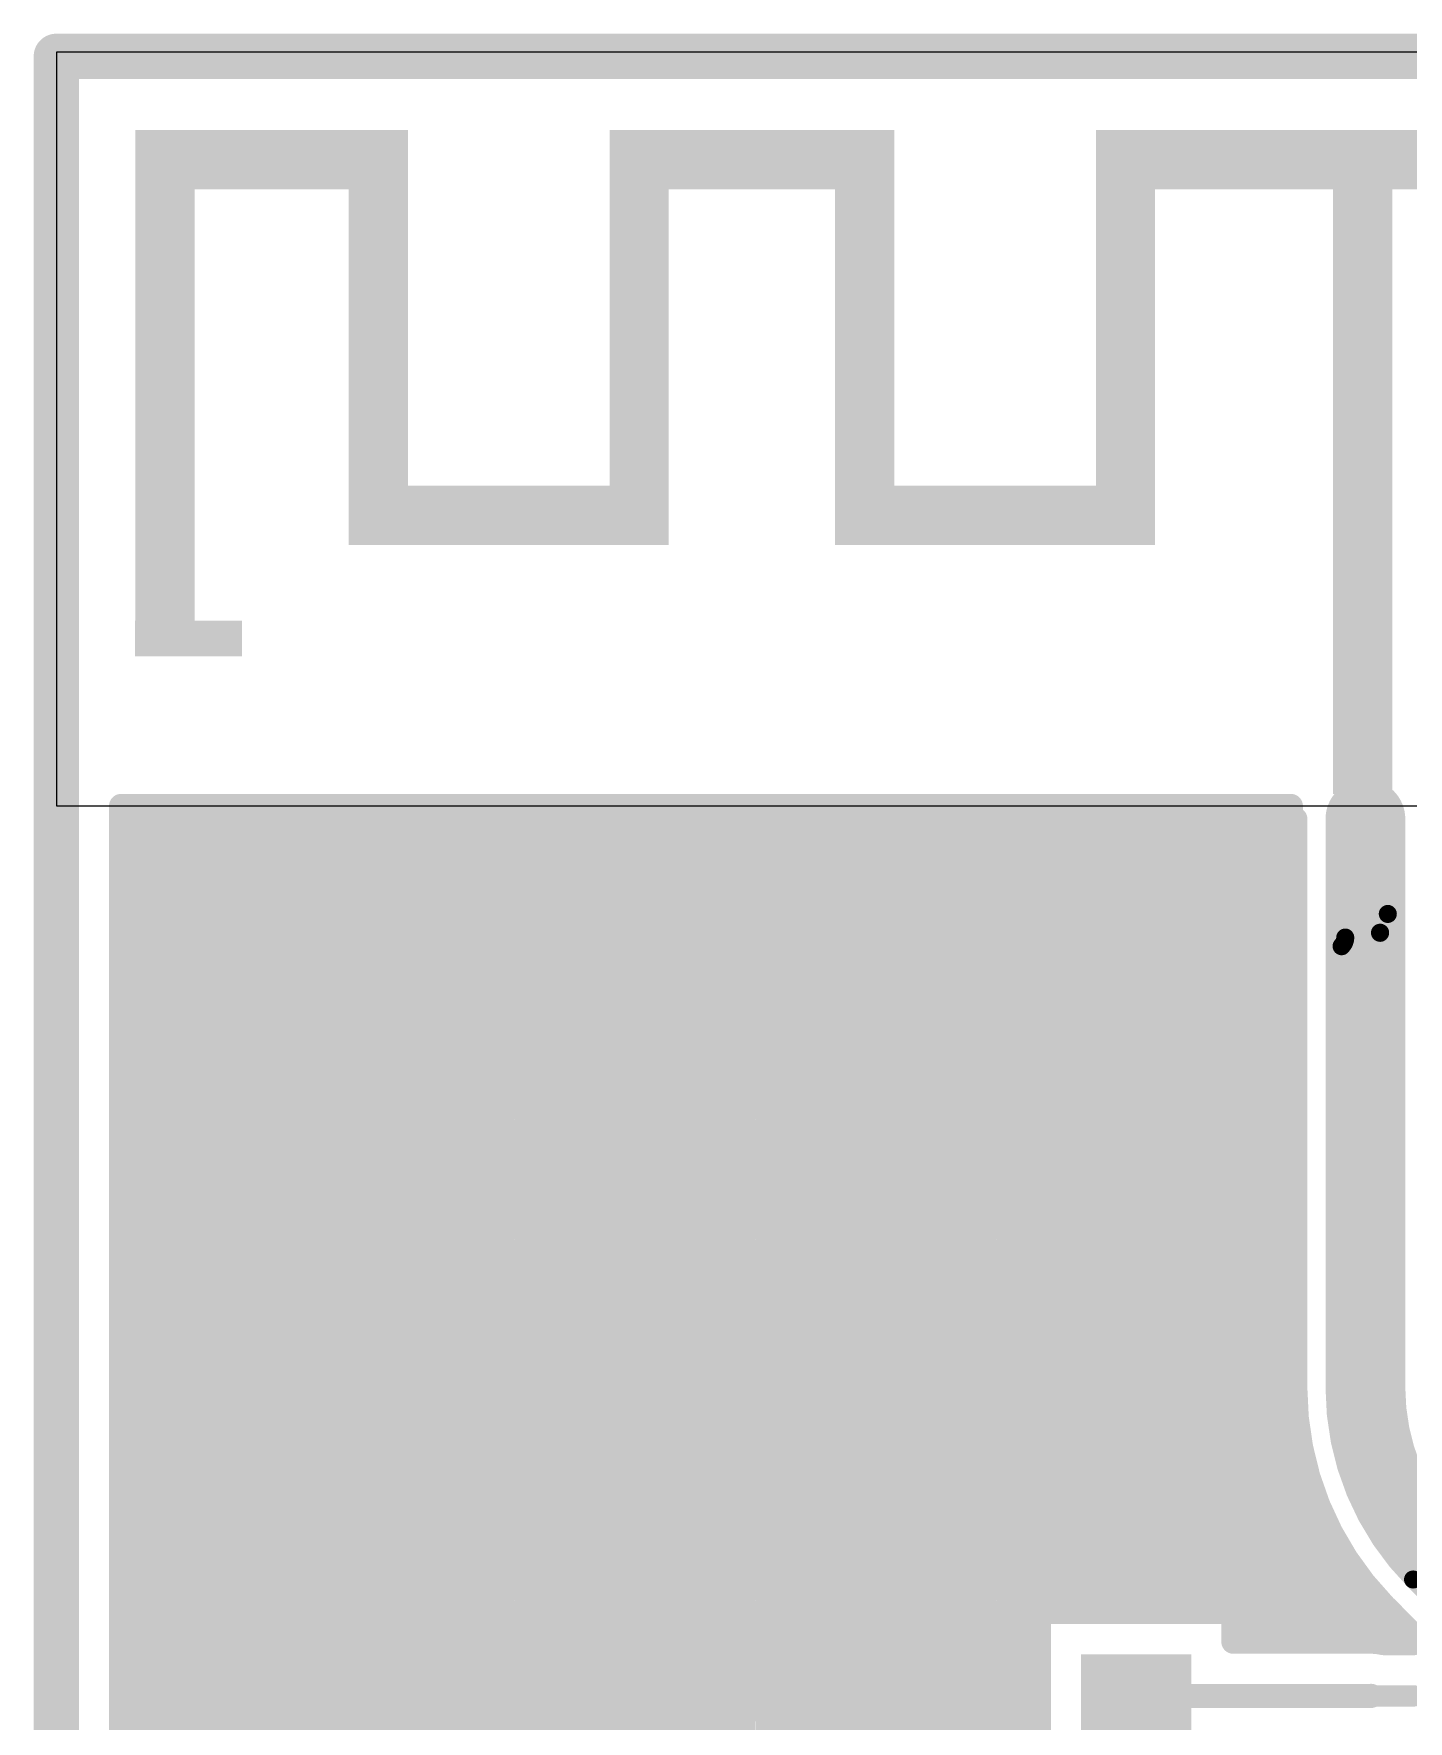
# Model space of a CAD drawing. Header units: inches. Extents: x 0 to 226, y 0 to 70.
# Drawn here: x 88.13 to 99.72, y 10.78 to 25.02 of the extents above; entities that cross this region are included whole.
import ezdxf

# ---------------------------------------------------------------- set-up
doc = ezdxf.new("R2010")
doc.units = ezdxf.units.IN
for name, color, linetype in [('Keep-Out Layer', 6, 'Continuous'), ('Multi-Layer', 9, 'Continuous'), ('Top Layer', 1, 'Continuous')]:
    doc.layers.add(name, color=color, linetype=linetype)

msp = doc.modelspace()

# ---------------------------------------------------------------- hatches: boundary and pattern name
at = {"layer": 'Top Layer'}
for points in [[(91.287, 24.208), (88.987, 24.208), (88.987, 23.708), (91.287, 23.708)], [(95.387, 24.208), (92.987, 24.208), (92.987, 23.708), (95.387, 23.708)], [(101.287, 24.208), (97.087, 24.208), (97.087, 23.708), (101.287, 23.708)], [(99.587, 23.939), (99.087, 23.939), (99.087, 18.608), (99.587, 18.608)], [(89.487, 23.888), (88.987, 23.888), (88.987, 19.768), (89.487, 19.768)], [(91.286, 23.888), (90.786, 23.888), (90.786, 20.708), (91.286, 20.708)], [(93.486, 23.888), (92.986, 23.888), (92.986, 20.708), (93.486, 20.708)], [(95.387, 23.888), (94.887, 23.888), (94.887, 20.708), (95.387, 20.708)], [(97.587, 23.888), (97.087, 23.888), (97.087, 20.708), (97.587, 20.708)], [(93.472, 21.208), (90.983, 21.208), (90.983, 20.708), (93.472, 20.708)], [(97.497, 21.208), (94.957, 21.208), (94.957, 20.708), (97.497, 20.708)], [(89.886, 20.068), (88.986, 20.068), (88.986, 19.768), (89.886, 19.768)]]:
    msp.add_hatch(color=1, dxfattribs=at).paths.add_polyline_path(points)

# ---------------------------------------------------------------- linework, layer by layer
at = {"layer": 'Keep-Out Layer'}
for points in [[(88.322, 24.83, 0.381, 0.381, 0), (107.762, 24.83, 0.381, 0.381, 0)], [(88.322, 0, 0.381, 0.381, 0), (88.322, 24.83, 0.381, 0.381, 0)]]:
    msp.add_lwpolyline(points, format="xyseb", dxfattribs=at)
msp.add_lwpolyline([(88.226, 24.83, 0.191, 0.191, 1), (88.417, 24.83, 0.191, 0.191, 1)], format="xyseb", close=True, dxfattribs=at)
msp.add_lwpolyline([(88.226, 24.83, 0.191, 0.191, 1), (88.417, 24.83, 0.191, 0.191, 1)], format="xyseb", close=True, dxfattribs=at)
at = {"layer": 'Multi-Layer'}
for p, q in [((107.762, 24.864), (88.322, 24.864)), ((88.322, 24.864), (88.322, 18.506)), ((88.322, 18.506), (107.762, 18.506))]:
    msp.add_line(p, q, dxfattribs=at)
at = {"layer": 'Top Layer'}
for points in [[(99.36, 13.599, 0.673, 0.673, 0), (99.36, 18.395, 0.673, 0.673, 0)], [(88.868, 18.506, 0.203, 0.203, 0), (98.731, 18.506, 0.203, 0.203, 0)], [(88.868, 0.546, 0.203, 0.203, 0), (88.868, 18.506, 0.203, 0.203, 0)], [(89.038, 0.546, 0.203, 0.203, 0), (89.038, 18.506, 0.203, 0.203, 0)], [(89.242, 0.546, 0.203, 0.203, 0), (89.242, 18.506, 0.203, 0.203, 0)], [(89.445, 0.546, 0.203, 0.203, 0), (89.445, 18.506, 0.203, 0.203, 0)], [(89.648, 0.546, 0.203, 0.203, 0), (89.648, 18.506, 0.203, 0.203, 0)], [(89.851, 0.546, 0.203, 0.203, 0), (89.851, 18.506, 0.203, 0.203, 0)], [(90.054, 0.546, 0.203, 0.203, 0), (90.054, 18.506, 0.203, 0.203, 0)], [(90.258, 0.546, 0.203, 0.203, 0), (90.258, 18.506, 0.203, 0.203, 0)], [(90.461, 0.546, 0.203, 0.203, 0), (90.461, 18.506, 0.203, 0.203, 0)], [(90.664, 0.546, 0.203, 0.203, 0), (90.664, 18.506, 0.203, 0.203, 0)], [(90.867, 0.546, 0.203, 0.203, 0), (90.867, 18.506, 0.203, 0.203, 0)], [(91.07, 0.546, 0.203, 0.203, 0), (91.07, 18.506, 0.203, 0.203, 0)], [(91.274, 0.546, 0.203, 0.203, 0), (91.274, 18.506, 0.203, 0.203, 0)], [(91.477, 0.546, 0.203, 0.203, 0), (91.477, 18.506, 0.203, 0.203, 0)], [(91.68, 0.546, 0.203, 0.203, 0), (91.68, 18.506, 0.203, 0.203, 0)], [(91.883, 0.546, 0.203, 0.203, 0), (91.883, 18.506, 0.203, 0.203, 0)], [(92.086, 0.546, 0.203, 0.203, 0), (92.086, 18.506, 0.203, 0.203, 0)], [(92.29, 0.546, 0.203, 0.203, 0), (92.29, 18.506, 0.203, 0.203, 0)], [(92.493, 0.546, 0.203, 0.203, 0), (92.493, 18.506, 0.203, 0.203, 0)], [(92.696, 0.546, 0.203, 0.203, 0), (92.696, 18.506, 0.203, 0.203, 0)], [(92.899, 0.546, 0.203, 0.203, 0), (92.899, 18.506, 0.203, 0.203, 0)], [(93.102, 0.546, 0.203, 0.203, 0), (93.102, 18.506, 0.203, 0.203, 0)], [(93.306, 0.546, 0.203, 0.203, 0), (93.306, 18.506, 0.203, 0.203, 0)], [(93.509, 0.546, 0.203, 0.203, 0), (93.509, 18.506, 0.203, 0.203, 0)], [(93.712, 0.546, 0.203, 0.203, 0), (93.712, 18.506, 0.203, 0.203, 0)], [(93.915, 0.546, 0.203, 0.203, 0), (93.915, 18.506, 0.203, 0.203, 0)], [(94.118, 0.546, 0.203, 0.203, 0), (94.118, 18.506, 0.203, 0.203, 0)], [(94.322, 0.546, 0.203, 0.203, 0), (94.322, 18.506, 0.203, 0.203, 0)], [(94.525, 0.546, 0.203, 0.203, 0), (94.525, 18.506, 0.203, 0.203, 0)], [(94.728, 4.898, 0.203, 0.203, 0), (94.728, 18.506, 0.203, 0.203, 0)], [(94.931, 4.898, 0.203, 0.203, 0), (94.931, 18.506, 0.203, 0.203, 0)], [(95.134, 5.196, 0.203, 0.203, 0), (95.134, 18.506, 0.203, 0.203, 0)], [(95.338, 5.42, 0.203, 0.203, 0), (95.338, 18.506, 0.203, 0.203, 0)], [(95.541, 5.623, 0.203, 0.203, 0), (95.541, 18.506, 0.203, 0.203, 0)], [(95.744, 5.827, 0.203, 0.203, 0), (95.744, 18.506, 0.203, 0.203, 0)], [(95.947, 6.03, 0.203, 0.203, 0), (95.947, 18.506, 0.203, 0.203, 0)], [(96.15, 6.233, 0.203, 0.203, 0), (96.15, 18.506, 0.203, 0.203, 0)], [(96.354, 6.436, 0.203, 0.203, 0), (96.354, 18.506, 0.203, 0.203, 0)], [(96.557, 6.639, 0.203, 0.203, 0), (96.557, 18.506, 0.203, 0.203, 0)], [(96.76, 11.706, 0.203, 0.203, 0), (96.76, 18.506, 0.203, 0.203, 0)], [(96.963, 11.706, 0.203, 0.203, 0), (96.963, 18.506, 0.203, 0.203, 0)], [(97.166, 11.706, 0.203, 0.203, 0), (97.166, 18.506, 0.203, 0.203, 0)], [(97.37, 11.706, 0.203, 0.203, 0), (97.37, 18.506, 0.203, 0.203, 0)], [(97.573, 11.706, 0.203, 0.203, 0), (97.573, 18.506, 0.203, 0.203, 0)], [(97.776, 11.706, 0.203, 0.203, 0), (97.776, 18.506, 0.203, 0.203, 0)], [(97.979, 11.706, 0.203, 0.203, 0), (97.979, 18.506, 0.203, 0.203, 0)], [(98.182, 11.706, 0.203, 0.203, 0), (98.182, 18.506, 0.203, 0.203, 0)], [(98.386, 11.455, 0.203, 0.203, 0), (98.386, 18.506, 0.203, 0.203, 0)], [(98.589, 11.455, 0.203, 0.203, 0), (98.589, 18.506, 0.203, 0.203, 0)], [(98.731, 18.252, 0.203, 0.203, 0), (98.731, 18.506, 0.203, 0.203, 0)], [(88.868, 18.404, 0.203, 0.203, 0), (98.731, 18.404, 0.203, 0.203, 0)], [(98.769, 18.252, 0.203, 0.203, 0), (98.769, 18.395, 0.203, 0.203, 0)], [(88.868, 18.201, 0.203, 0.203, 0), (98.769, 18.201, 0.203, 0.203, 0)], [(98.769, 13.599, 0.203, 0.203, 0), (98.769, 18.252, 0.203, 0.203, 0)], [(88.868, 17.998, 0.203, 0.203, 0), (98.769, 17.998, 0.203, 0.203, 0)], [(88.868, 17.794, 0.203, 0.203, 0), (98.769, 17.794, 0.203, 0.203, 0)], [(88.868, 17.591, 0.203, 0.203, 0), (98.769, 17.591, 0.203, 0.203, 0)], [(99.549, 17.595, 0.152, 0.152, -0.198912), (99.483, 17.436, 0.152, 0.152, 0)], [(88.868, 17.388, 0.203, 0.203, 0), (98.769, 17.388, 0.203, 0.203, 0)], [(99.19, 17.396, 0.152, 0.152, -0.198912), (99.159, 17.323, 0.152, 0.152, 0)], [(88.868, 17.185, 0.203, 0.203, 0), (98.769, 17.185, 0.203, 0.203, 0)], [(88.868, 16.982, 0.203, 0.203, 0), (98.769, 16.982, 0.203, 0.203, 0)], [(88.868, 16.778, 0.203, 0.203, 0), (98.769, 16.778, 0.203, 0.203, 0)], [(88.868, 16.575, 0.203, 0.203, 0), (98.769, 16.575, 0.203, 0.203, 0)], [(88.868, 16.372, 0.203, 0.203, 0), (98.769, 16.372, 0.203, 0.203, 0)], [(88.868, 16.169, 0.203, 0.203, 0), (98.769, 16.169, 0.203, 0.203, 0)], [(88.868, 15.966, 0.203, 0.203, 0), (98.769, 15.966, 0.203, 0.203, 0)], [(88.868, 15.762, 0.203, 0.203, 0), (98.769, 15.762, 0.203, 0.203, 0)], [(88.868, 15.559, 0.203, 0.203, 0), (98.769, 15.559, 0.203, 0.203, 0)], [(88.868, 15.356, 0.203, 0.203, 0), (98.769, 15.356, 0.203, 0.203, 0)], [(88.868, 15.153, 0.203, 0.203, 0), (98.769, 15.153, 0.203, 0.203, 0)], [(88.868, 14.95, 0.203, 0.203, 0), (98.769, 14.95, 0.203, 0.203, 0)], [(88.868, 14.746, 0.203, 0.203, 0), (98.769, 14.746, 0.203, 0.203, 0)], [(88.868, 14.543, 0.203, 0.203, 0), (98.769, 14.543, 0.203, 0.203, 0)], [(88.868, 14.34, 0.203, 0.203, 0), (98.769, 14.34, 0.203, 0.203, 0)], [(88.868, 14.137, 0.203, 0.203, 0), (98.769, 14.137, 0.203, 0.203, 0)], [(88.868, 13.934, 0.203, 0.203, 0), (98.769, 13.934, 0.203, 0.203, 0)], [(88.868, 13.73, 0.203, 0.203, 0), (98.769, 13.73, 0.203, 0.203, 0)], [(99.96, 12.151, 0.673, 0.673, -0.198912), (99.36, 13.599, 0.673, 0.673, 0)], [(99.515, 11.761, 0.203, 0.203, -0.1951), (98.769, 13.599, 0.203, 0.203, 0)], [(88.868, 13.527, 0.203, 0.203, 0), (98.77, 13.527, 0.203, 0.203, 0)], [(88.868, 13.324, 0.203, 0.203, 0), (98.784, 13.324, 0.203, 0.203, 0)], [(98.792, 11.455, 0.203, 0.203, 0), (98.792, 13.255, 0.203, 0.203, 0)], [(88.868, 13.121, 0.203, 0.203, 0), (98.813, 13.121, 0.203, 0.203, 0)], [(88.868, 12.918, 0.203, 0.203, 0), (98.859, 12.918, 0.203, 0.203, 0)], [(88.868, 12.714, 0.203, 0.203, 0), (98.922, 12.714, 0.203, 0.203, 0)], [(88.868, 12.511, 0.203, 0.203, 0), (99.004, 12.511, 0.203, 0.203, 0)], [(98.995, 11.455, 0.203, 0.203, 0), (98.995, 12.531, 0.203, 0.203, 0)], [(88.868, 12.308, 0.203, 0.203, 0), (99.107, 12.308, 0.203, 0.203, 0)], [(99.198, 11.455, 0.203, 0.203, 0), (99.198, 12.157, 0.203, 0.203, 0)], [(88.868, 12.105, 0.203, 0.203, 0), (99.233, 12.105, 0.203, 0.203, 0)], [(88.868, 11.902, 0.203, 0.203, 0), (99.388, 11.902, 0.203, 0.203, 0)], [(99.402, 11.455, 0.203, 0.203, 0), (99.402, 11.886, 0.203, 0.203, 0)], [(99.762, 11.98, 0.152, 0.152, 0), (100.238, 11.504, 0.152, 0.152, 0)], [(99.529, 11.747, 0.203, 0.203, 0), (99.837, 11.438, 0.203, 0.203, 0)], [(88.868, 11.698, 0.203, 0.203, 0), (96.606, 11.698, 0.203, 0.203, 0)], [(96.606, 11.706, 0.203, 0.203, 0), (98.247, 11.706, 0.203, 0.203, 0)], [(96.606, 10.015, 0.203, 0.203, 0), (96.606, 11.706, 0.203, 0.203, 0)], [(98.247, 11.455, 0.203, 0.203, 0), (98.247, 11.706, 0.203, 0.203, 0)], [(98.247, 11.698, 0.203, 0.203, 0), (99.577, 11.698, 0.203, 0.203, 0)], [(99.605, 11.443, 0.203, 0.203, 0), (99.605, 11.67, 0.203, 0.203, 0)], [(88.868, 11.495, 0.203, 0.203, 0), (96.606, 11.495, 0.203, 0.203, 0)], [(98.247, 11.495, 0.203, 0.203, 0), (99.78, 11.495, 0.203, 0.203, 0)], [(98.247, 11.455, 0.203, 0.203, 0), (99.408, 11.455, 0.203, 0.203, 0)], [(99.408, 11.455, 0.203, 0.203, -0.056496), (99.51, 11.443, 0.203, 0.203, 0)], [(99.51, 11.443, 0.203, 0.203, 0), (99.768, 11.443, 0.203, 0.203, 0)], [(88.868, 11.292, 0.203, 0.203, 0), (96.606, 11.292, 0.203, 0.203, 0)], [(88.868, 11.089, 0.203, 0.203, 0), (96.606, 11.089, 0.203, 0.203, 0)], [(97.426, 8.94, 0.508, 0.508, 0), (97.426, 10.86, 0.508, 0.508, 0)], [(88.868, 10.886, 0.203, 0.203, 0), (96.606, 10.886, 0.203, 0.203, 0)], [(97.384, 10.965, 0.203, 0.203, 0), (97.416, 10.998, 0.203, 0.203, 0)], [(97.416, 10.998, 0.203, 0.203, 0), (99.408, 10.998, 0.203, 0.203, 0)], [(99.768, 10.998, 0.18, 0.18, 0), (99.048, 10.998, 0.18, 0.18, 0)]]:
    msp.add_lwpolyline(points, format="xyseb", dxfattribs=at)
for points in [[(99.192, 18.395, 0.337, 0.337, 1), (99.528, 18.395, 0.337, 0.337, 1)], [(88.817, 18.506, 0.102, 0.102, 1), (88.918, 18.506, 0.102, 0.102, 1)], [(88.817, 18.506, 0.102, 0.102, 1), (88.918, 18.506, 0.102, 0.102, 1)], [(89.004, 18.283, 0.305, 0.305, 1), (89.309, 18.283, 0.305, 0.305, 1)], [(88.988, 18.506, 0.102, 0.102, 1), (89.089, 18.506, 0.102, 0.102, 1)], [(89.191, 18.506, 0.102, 0.102, 1), (89.292, 18.506, 0.102, 0.102, 1)], [(89.394, 18.506, 0.102, 0.102, 1), (89.496, 18.506, 0.102, 0.102, 1)], [(89.597, 18.506, 0.102, 0.102, 1), (89.699, 18.506, 0.102, 0.102, 1)], [(89.855, 18.283, 0.305, 0.305, 1), (90.16, 18.283, 0.305, 0.305, 1)], [(89.8, 18.506, 0.102, 0.102, 1), (89.902, 18.506, 0.102, 0.102, 1)], [(90.004, 18.506, 0.102, 0.102, 1), (90.105, 18.506, 0.102, 0.102, 1)], [(90.207, 18.506, 0.102, 0.102, 1), (90.308, 18.506, 0.102, 0.102, 1)], [(90.41, 18.506, 0.102, 0.102, 1), (90.512, 18.506, 0.102, 0.102, 1)], [(90.706, 18.283, 0.305, 0.305, 1), (91.011, 18.283, 0.305, 0.305, 1)], [(90.613, 18.506, 0.102, 0.102, 1), (90.715, 18.506, 0.102, 0.102, 1)], [(90.816, 18.506, 0.102, 0.102, 1), (90.918, 18.506, 0.102, 0.102, 1)], [(91.02, 18.506, 0.102, 0.102, 1), (91.121, 18.506, 0.102, 0.102, 1)], [(91.223, 18.506, 0.102, 0.102, 1), (91.324, 18.506, 0.102, 0.102, 1)], [(91.426, 18.506, 0.102, 0.102, 1), (91.528, 18.506, 0.102, 0.102, 1)], [(91.557, 18.283, 0.305, 0.305, 1), (91.862, 18.283, 0.305, 0.305, 1)], [(91.629, 18.506, 0.102, 0.102, 1), (91.731, 18.506, 0.102, 0.102, 1)], [(91.832, 18.506, 0.102, 0.102, 1), (91.934, 18.506, 0.102, 0.102, 1)], [(92.036, 18.506, 0.102, 0.102, 1), (92.137, 18.506, 0.102, 0.102, 1)], [(92.239, 18.506, 0.102, 0.102, 1), (92.34, 18.506, 0.102, 0.102, 1)], [(92.393, 18.271, 0.305, 0.305, 1), (92.698, 18.271, 0.305, 0.305, 1)], [(92.442, 18.506, 0.102, 0.102, 1), (92.544, 18.506, 0.102, 0.102, 1)], [(92.645, 18.506, 0.102, 0.102, 1), (92.747, 18.506, 0.102, 0.102, 1)], [(92.848, 18.506, 0.102, 0.102, 1), (92.95, 18.506, 0.102, 0.102, 1)], [(93.052, 18.506, 0.102, 0.102, 1), (93.153, 18.506, 0.102, 0.102, 1)], [(93.244, 18.271, 0.305, 0.305, 1), (93.549, 18.271, 0.305, 0.305, 1)], [(93.255, 18.506, 0.102, 0.102, 1), (93.356, 18.506, 0.102, 0.102, 1)], [(93.458, 18.506, 0.102, 0.102, 1), (93.56, 18.506, 0.102, 0.102, 1)], [(93.661, 18.506, 0.102, 0.102, 1), (93.763, 18.506, 0.102, 0.102, 1)], [(93.864, 18.506, 0.102, 0.102, 1), (93.966, 18.506, 0.102, 0.102, 1)], [(94.095, 18.271, 0.305, 0.305, 1), (94.4, 18.271, 0.305, 0.305, 1)], [(94.068, 18.506, 0.102, 0.102, 1), (94.169, 18.506, 0.102, 0.102, 1)], [(94.271, 18.506, 0.102, 0.102, 1), (94.372, 18.506, 0.102, 0.102, 1)], [(94.474, 18.506, 0.102, 0.102, 1), (94.576, 18.506, 0.102, 0.102, 1)], [(94.677, 18.506, 0.102, 0.102, 1), (94.779, 18.506, 0.102, 0.102, 1)], [(94.946, 18.271, 0.305, 0.305, 1), (95.251, 18.271, 0.305, 0.305, 1)], [(94.88, 18.506, 0.102, 0.102, 1), (94.982, 18.506, 0.102, 0.102, 1)], [(95.084, 18.506, 0.102, 0.102, 1), (95.185, 18.506, 0.102, 0.102, 1)], [(95.287, 18.506, 0.102, 0.102, 1), (95.388, 18.506, 0.102, 0.102, 1)], [(95.49, 18.506, 0.102, 0.102, 1), (95.592, 18.506, 0.102, 0.102, 1)], [(95.693, 18.506, 0.102, 0.102, 1), (95.795, 18.506, 0.102, 0.102, 1)], [(95.797, 18.271, 0.305, 0.305, 1), (96.102, 18.271, 0.305, 0.305, 1)], [(95.896, 18.506, 0.102, 0.102, 1), (95.998, 18.506, 0.102, 0.102, 1)], [(96.1, 18.506, 0.102, 0.102, 1), (96.201, 18.506, 0.102, 0.102, 1)], [(96.303, 18.506, 0.102, 0.102, 1), (96.404, 18.506, 0.102, 0.102, 1)], [(96.506, 18.506, 0.102, 0.102, 1), (96.608, 18.506, 0.102, 0.102, 1)], [(96.648, 18.271, 0.305, 0.305, 1), (96.953, 18.271, 0.305, 0.305, 1)], [(96.709, 18.506, 0.102, 0.102, 1), (96.811, 18.506, 0.102, 0.102, 1)], [(96.912, 18.506, 0.102, 0.102, 1), (97.014, 18.506, 0.102, 0.102, 1)], [(97.116, 18.506, 0.102, 0.102, 1), (97.217, 18.506, 0.102, 0.102, 1)], [(97.319, 18.506, 0.102, 0.102, 1), (97.42, 18.506, 0.102, 0.102, 1)], [(97.499, 18.271, 0.305, 0.305, 1), (97.804, 18.271, 0.305, 0.305, 1)], [(97.522, 18.506, 0.102, 0.102, 1), (97.624, 18.506, 0.102, 0.102, 1)], [(97.725, 18.506, 0.102, 0.102, 1), (97.827, 18.506, 0.102, 0.102, 1)], [(97.928, 18.506, 0.102, 0.102, 1), (98.03, 18.506, 0.102, 0.102, 1)], [(98.132, 18.506, 0.102, 0.102, 1), (98.233, 18.506, 0.102, 0.102, 1)], [(98.336, 18.26, 0.305, 0.305, 1), (98.64, 18.26, 0.305, 0.305, 1)], [(98.335, 18.506, 0.102, 0.102, 1), (98.436, 18.506, 0.102, 0.102, 1)], [(98.538, 18.506, 0.102, 0.102, 1), (98.64, 18.506, 0.102, 0.102, 1)], [(98.681, 18.506, 0.102, 0.102, 1), (98.782, 18.506, 0.102, 0.102, 1)], [(98.681, 18.506, 0.102, 0.102, 1), (98.782, 18.506, 0.102, 0.102, 1)], [(88.817, 18.404, 0.102, 0.102, 1), (88.918, 18.404, 0.102, 0.102, 1)], [(98.681, 18.404, 0.102, 0.102, 1), (98.782, 18.404, 0.102, 0.102, 1)], [(98.719, 18.395, 0.102, 0.102, 1), (98.82, 18.395, 0.102, 0.102, 1)], [(88.817, 18.201, 0.102, 0.102, 1), (88.918, 18.201, 0.102, 0.102, 1)], [(98.681, 18.252, 0.102, 0.102, 1), (98.782, 18.252, 0.102, 0.102, 1)], [(98.719, 18.252, 0.102, 0.102, 1), (98.82, 18.252, 0.102, 0.102, 1)], [(98.719, 18.252, 0.102, 0.102, 1), (98.82, 18.252, 0.102, 0.102, 1)], [(98.719, 18.201, 0.102, 0.102, 1), (98.82, 18.201, 0.102, 0.102, 1)], [(88.817, 17.998, 0.102, 0.102, 1), (88.918, 17.998, 0.102, 0.102, 1)], [(98.719, 17.998, 0.102, 0.102, 1), (98.82, 17.998, 0.102, 0.102, 1)], [(88.817, 17.794, 0.102, 0.102, 1), (88.918, 17.794, 0.102, 0.102, 1)], [(98.719, 17.794, 0.102, 0.102, 1), (98.82, 17.794, 0.102, 0.102, 1)], [(88.817, 17.591, 0.102, 0.102, 1), (88.918, 17.591, 0.102, 0.102, 1)], [(91.002, 17.326, 0.356, 0.356, 1), (91.358, 17.326, 0.356, 0.356, 1)], [(98.291, 17.424, 0.305, 0.305, 1), (98.596, 17.424, 0.305, 0.305, 1)], [(98.719, 17.591, 0.102, 0.102, 1), (98.82, 17.591, 0.102, 0.102, 1)], [(99.511, 17.595, 0.0762, 0.0762, 1), (99.587, 17.595, 0.0762, 0.0762, 1)], [(99.445, 17.436, 0.0762, 0.0762, 1), (99.522, 17.436, 0.0762, 0.0762, 1)], [(88.817, 17.388, 0.102, 0.102, 1), (88.918, 17.388, 0.102, 0.102, 1)], [(89.143, 17.189, 0.305, 0.305, 1), (89.447, 17.189, 0.305, 0.305, 1)], [(92.912, 17.13, 0.305, 0.305, 1), (93.217, 17.13, 0.305, 0.305, 1)], [(94.39, 17.101, 0.305, 0.305, 1), (94.695, 17.101, 0.305, 0.305, 1)], [(98.719, 17.388, 0.102, 0.102, 1), (98.82, 17.388, 0.102, 0.102, 1)], [(99.121, 17.323, 0.0762, 0.0762, 1), (99.198, 17.323, 0.0762, 0.0762, 1)], [(99.152, 17.396, 0.0762, 0.0762, 1), (99.228, 17.396, 0.0762, 0.0762, 1)], [(88.817, 17.185, 0.102, 0.102, 1), (88.918, 17.185, 0.102, 0.102, 1)], [(89.948, 16.973, 0.305, 0.305, 1), (90.252, 16.973, 0.305, 0.305, 1)], [(96.358, 16.976, 0.305, 0.305, 1), (96.663, 16.976, 0.305, 0.305, 1)], [(97.467, 16.993, 0.305, 0.305, 1), (97.772, 16.993, 0.305, 0.305, 1)], [(98.719, 17.185, 0.102, 0.102, 1), (98.82, 17.185, 0.102, 0.102, 1)], [(88.817, 16.982, 0.102, 0.102, 1), (88.918, 16.982, 0.102, 0.102, 1)], [(91.754, 16.659, 0.305, 0.305, 1), (92.059, 16.659, 0.305, 0.305, 1)], [(98.719, 16.982, 0.102, 0.102, 1), (98.82, 16.982, 0.102, 0.102, 1)], [(88.817, 16.778, 0.102, 0.102, 1), (88.918, 16.778, 0.102, 0.102, 1)], [(95.085, 16.542, 0.356, 0.356, 1), (95.441, 16.542, 0.356, 0.356, 1)], [(98.336, 16.518, 0.305, 0.305, 1), (98.64, 16.518, 0.305, 0.305, 1)], [(98.719, 16.778, 0.102, 0.102, 1), (98.82, 16.778, 0.102, 0.102, 1)], [(88.817, 16.575, 0.102, 0.102, 1), (88.918, 16.575, 0.102, 0.102, 1)], [(98.719, 16.575, 0.102, 0.102, 1), (98.82, 16.575, 0.102, 0.102, 1)], [(88.817, 16.372, 0.102, 0.102, 1), (88.918, 16.372, 0.102, 0.102, 1)], [(98.719, 16.372, 0.102, 0.102, 1), (98.82, 16.372, 0.102, 0.102, 1)], [(88.817, 16.169, 0.102, 0.102, 1), (88.918, 16.169, 0.102, 0.102, 1)], [(98.719, 16.169, 0.102, 0.102, 1), (98.82, 16.169, 0.102, 0.102, 1)], [(88.817, 15.966, 0.102, 0.102, 1), (88.918, 15.966, 0.102, 0.102, 1)], [(95.994, 15.776, 0.305, 0.305, 1), (96.299, 15.776, 0.305, 0.305, 1)], [(98.336, 15.716, 0.305, 0.305, 1), (98.64, 15.716, 0.305, 0.305, 1)], [(98.719, 15.966, 0.102, 0.102, 1), (98.82, 15.966, 0.102, 0.102, 1)], [(88.817, 15.762, 0.102, 0.102, 1), (88.918, 15.762, 0.102, 0.102, 1)], [(93.56, 15.619, 0.305, 0.305, 1), (93.865, 15.619, 0.305, 0.305, 1)], [(98.719, 15.762, 0.102, 0.102, 1), (98.82, 15.762, 0.102, 0.102, 1)], [(88.817, 15.559, 0.102, 0.102, 1), (88.918, 15.559, 0.102, 0.102, 1)], [(90.222, 15.363, 0.305, 0.305, 1), (90.527, 15.363, 0.305, 0.305, 1)], [(98.719, 15.559, 0.102, 0.102, 1), (98.82, 15.559, 0.102, 0.102, 1)], [(88.817, 15.356, 0.102, 0.102, 1), (88.918, 15.356, 0.102, 0.102, 1)], [(91.361, 15.167, 0.305, 0.305, 1), (91.666, 15.167, 0.305, 0.305, 1)], [(98.719, 15.356, 0.102, 0.102, 1), (98.82, 15.356, 0.102, 0.102, 1)], [(88.817, 15.153, 0.102, 0.102, 1), (88.918, 15.153, 0.102, 0.102, 1)], [(96.878, 15.03, 0.305, 0.305, 1), (97.183, 15.03, 0.305, 0.305, 1)], [(98.719, 15.153, 0.102, 0.102, 1), (98.82, 15.153, 0.102, 0.102, 1)], [(98.336, 14.915, 0.305, 0.305, 1), (98.64, 14.915, 0.305, 0.305, 1)], [(88.817, 14.95, 0.102, 0.102, 1), (88.918, 14.95, 0.102, 0.102, 1)], [(98.719, 14.95, 0.102, 0.102, 1), (98.82, 14.95, 0.102, 0.102, 1)], [(88.817, 14.746, 0.102, 0.102, 1), (88.918, 14.746, 0.102, 0.102, 1)], [(98.719, 14.746, 0.102, 0.102, 1), (98.82, 14.746, 0.102, 0.102, 1)], [(94.974, 14.382, 0.305, 0.305, 1), (95.278, 14.382, 0.305, 0.305, 1)], [(88.817, 14.543, 0.102, 0.102, 1), (88.918, 14.543, 0.102, 0.102, 1)], [(92.5, 14.283, 0.305, 0.305, 1), (92.805, 14.283, 0.305, 0.305, 1)], [(98.719, 14.543, 0.102, 0.102, 1), (98.82, 14.543, 0.102, 0.102, 1)], [(88.817, 14.34, 0.102, 0.102, 1), (88.918, 14.34, 0.102, 0.102, 1)], [(98.336, 14.113, 0.305, 0.305, 1), (98.64, 14.113, 0.305, 0.305, 1)], [(98.719, 14.34, 0.102, 0.102, 1), (98.82, 14.34, 0.102, 0.102, 1)], [(88.817, 14.137, 0.102, 0.102, 1), (88.918, 14.137, 0.102, 0.102, 1)], [(89.343, 13.989, 0.305, 0.305, 1), (89.648, 13.989, 0.305, 0.305, 1)], [(98.719, 14.137, 0.102, 0.102, 1), (98.82, 14.137, 0.102, 0.102, 1)], [(96.077, 13.879, 0.356, 0.356, 1), (96.432, 13.879, 0.356, 0.356, 1)], [(88.817, 13.934, 0.102, 0.102, 1), (88.918, 13.934, 0.102, 0.102, 1)], [(97.153, 13.773, 0.305, 0.305, 1), (97.458, 13.773, 0.305, 0.305, 1)], [(98.719, 13.934, 0.102, 0.102, 1), (98.82, 13.934, 0.102, 0.102, 1)], [(88.817, 13.73, 0.102, 0.102, 1), (88.918, 13.73, 0.102, 0.102, 1)], [(90.87, 13.636, 0.305, 0.305, 1), (91.175, 13.636, 0.305, 0.305, 1)], [(98.719, 13.73, 0.102, 0.102, 1), (98.82, 13.73, 0.102, 0.102, 1)], [(99.192, 13.599, 0.337, 0.337, 1), (99.528, 13.599, 0.337, 0.337, 1)], [(99.192, 13.599, 0.337, 0.337, 1), (99.528, 13.599, 0.337, 0.337, 1)], [(98.719, 13.599, 0.102, 0.102, 1), (98.82, 13.599, 0.102, 0.102, 1)], [(98.719, 13.599, 0.102, 0.102, 1), (98.82, 13.599, 0.102, 0.102, 1)], [(88.817, 13.527, 0.102, 0.102, 1), (88.918, 13.527, 0.102, 0.102, 1)], [(98.336, 13.311, 0.305, 0.305, 1), (98.64, 13.311, 0.305, 0.305, 1)], [(98.72, 13.527, 0.102, 0.102, 1), (98.821, 13.527, 0.102, 0.102, 1)], [(88.817, 13.324, 0.102, 0.102, 1), (88.918, 13.324, 0.102, 0.102, 1)], [(94.581, 13.125, 0.305, 0.305, 1), (94.886, 13.125, 0.305, 0.305, 1)], [(98.733, 13.324, 0.102, 0.102, 1), (98.835, 13.324, 0.102, 0.102, 1)], [(92.195, 12.994, 0.305, 0.305, 1), (92.499, 12.994, 0.305, 0.305, 1)], [(98.741, 13.255, 0.102, 0.102, 1), (98.843, 13.255, 0.102, 0.102, 1)], [(88.817, 13.121, 0.102, 0.102, 1), (88.918, 13.121, 0.102, 0.102, 1)], [(98.762, 13.121, 0.102, 0.102, 1), (98.864, 13.121, 0.102, 0.102, 1)], [(88.817, 12.918, 0.102, 0.102, 1), (88.918, 12.918, 0.102, 0.102, 1)], [(98.808, 12.918, 0.102, 0.102, 1), (98.91, 12.918, 0.102, 0.102, 1)], [(88.817, 12.714, 0.102, 0.102, 1), (88.918, 12.714, 0.102, 0.102, 1)], [(98.598, 12.509, 0.305, 0.305, 1), (98.903, 12.509, 0.305, 0.305, 1)], [(98.871, 12.714, 0.102, 0.102, 1), (98.973, 12.714, 0.102, 0.102, 1)], [(88.817, 12.511, 0.102, 0.102, 1), (88.918, 12.511, 0.102, 0.102, 1)], [(93.002, 12.321, 0.305, 0.305, 1), (93.307, 12.321, 0.305, 0.305, 1)], [(95.485, 12.281, 0.356, 0.356, 1), (95.84, 12.281, 0.356, 0.356, 1)], [(98.944, 12.531, 0.102, 0.102, 1), (99.046, 12.531, 0.102, 0.102, 1)], [(98.953, 12.511, 0.102, 0.102, 1), (99.055, 12.511, 0.102, 0.102, 1)], [(88.817, 12.308, 0.102, 0.102, 1), (88.918, 12.308, 0.102, 0.102, 1)], [(90.826, 12.127, 0.305, 0.305, 1), (91.13, 12.127, 0.305, 0.305, 1)], [(99.056, 12.308, 0.102, 0.102, 1), (99.158, 12.308, 0.102, 0.102, 1)], [(99.792, 12.151, 0.337, 0.337, 1), (100.128, 12.151, 0.337, 0.337, 1)], [(99.148, 12.157, 0.102, 0.102, 1), (99.249, 12.157, 0.102, 0.102, 1)], [(88.817, 12.105, 0.102, 0.102, 1), (88.918, 12.105, 0.102, 0.102, 1)], [(99.183, 12.105, 0.102, 0.102, 1), (99.284, 12.105, 0.102, 0.102, 1)], [(88.817, 11.902, 0.102, 0.102, 1), (88.918, 11.902, 0.102, 0.102, 1)], [(99.032, 11.708, 0.305, 0.305, 1), (99.337, 11.708, 0.305, 0.305, 1)], [(99.337, 11.902, 0.102, 0.102, 1), (99.439, 11.902, 0.102, 0.102, 1)], [(99.351, 11.886, 0.102, 0.102, 1), (99.452, 11.886, 0.102, 0.102, 1)], [(99.724, 11.98, 0.0762, 0.0762, 1), (99.8, 11.98, 0.0762, 0.0762, 1)], [(99.465, 11.761, 0.102, 0.102, 1), (99.566, 11.761, 0.102, 0.102, 1)], [(99.478, 11.747, 0.102, 0.102, 1), (99.579, 11.747, 0.102, 0.102, 1)], [(88.817, 11.698, 0.102, 0.102, 1), (88.918, 11.698, 0.102, 0.102, 1)], [(89.343, 11.474, 0.305, 0.305, 1), (89.648, 11.474, 0.305, 0.305, 1)], [(96.555, 11.706, 0.102, 0.102, 1), (96.656, 11.706, 0.102, 0.102, 1)], [(96.555, 11.706, 0.102, 0.102, 1), (96.656, 11.706, 0.102, 0.102, 1)], [(96.555, 11.698, 0.102, 0.102, 1), (96.656, 11.698, 0.102, 0.102, 1)], [(96.709, 11.706, 0.102, 0.102, 1), (96.811, 11.706, 0.102, 0.102, 1)], [(96.912, 11.706, 0.102, 0.102, 1), (97.014, 11.706, 0.102, 0.102, 1)], [(97.116, 11.706, 0.102, 0.102, 1), (97.217, 11.706, 0.102, 0.102, 1)], [(97.319, 11.706, 0.102, 0.102, 1), (97.42, 11.706, 0.102, 0.102, 1)], [(97.522, 11.706, 0.102, 0.102, 1), (97.624, 11.706, 0.102, 0.102, 1)], [(97.725, 11.706, 0.102, 0.102, 1), (97.827, 11.706, 0.102, 0.102, 1)], [(97.928, 11.706, 0.102, 0.102, 1), (98.03, 11.706, 0.102, 0.102, 1)], [(98.132, 11.706, 0.102, 0.102, 1), (98.233, 11.706, 0.102, 0.102, 1)], [(98.196, 11.706, 0.102, 0.102, 1), (98.298, 11.706, 0.102, 0.102, 1)], [(98.196, 11.706, 0.102, 0.102, 1), (98.298, 11.706, 0.102, 0.102, 1)], [(98.196, 11.698, 0.102, 0.102, 1), (98.298, 11.698, 0.102, 0.102, 1)], [(99.526, 11.698, 0.102, 0.102, 1), (99.628, 11.698, 0.102, 0.102, 1)], [(99.554, 11.67, 0.102, 0.102, 1), (99.656, 11.67, 0.102, 0.102, 1)], [(88.817, 11.495, 0.102, 0.102, 1), (88.918, 11.495, 0.102, 0.102, 1)], [(96.555, 11.495, 0.102, 0.102, 1), (96.656, 11.495, 0.102, 0.102, 1)], [(98.196, 11.495, 0.102, 0.102, 1), (98.298, 11.495, 0.102, 0.102, 1)], [(98.196, 11.455, 0.102, 0.102, 1), (98.298, 11.455, 0.102, 0.102, 1)], [(98.196, 11.455, 0.102, 0.102, 1), (98.298, 11.455, 0.102, 0.102, 1)], [(98.335, 11.455, 0.102, 0.102, 1), (98.436, 11.455, 0.102, 0.102, 1)], [(98.538, 11.455, 0.102, 0.102, 1), (98.64, 11.455, 0.102, 0.102, 1)], [(98.741, 11.455, 0.102, 0.102, 1), (98.843, 11.455, 0.102, 0.102, 1)], [(98.944, 11.455, 0.102, 0.102, 1), (99.046, 11.455, 0.102, 0.102, 1)], [(99.148, 11.455, 0.102, 0.102, 1), (99.249, 11.455, 0.102, 0.102, 1)], [(99.351, 11.455, 0.102, 0.102, 1), (99.452, 11.455, 0.102, 0.102, 1)], [(99.357, 11.455, 0.102, 0.102, 1), (99.459, 11.455, 0.102, 0.102, 1)], [(99.357, 11.455, 0.102, 0.102, 1), (99.459, 11.455, 0.102, 0.102, 1)], [(99.46, 11.443, 0.102, 0.102, 1), (99.561, 11.443, 0.102, 0.102, 1)], [(99.46, 11.443, 0.102, 0.102, 1), (99.561, 11.443, 0.102, 0.102, 1)], [(99.554, 11.443, 0.102, 0.102, 1), (99.656, 11.443, 0.102, 0.102, 1)], [(99.717, 11.443, 0.102, 0.102, 1), (99.819, 11.443, 0.102, 0.102, 1)], [(99.729, 11.495, 0.102, 0.102, 1), (99.831, 11.495, 0.102, 0.102, 1)], [(88.817, 11.292, 0.102, 0.102, 1), (88.918, 11.292, 0.102, 0.102, 1)], [(94.539, 11.147, 0.356, 0.356, 1), (94.895, 11.147, 0.356, 0.356, 1)], [(96.555, 11.292, 0.102, 0.102, 1), (96.656, 11.292, 0.102, 0.102, 1)], [(88.817, 11.089, 0.102, 0.102, 1), (88.918, 11.089, 0.102, 0.102, 1)], [(96.555, 11.089, 0.102, 0.102, 1), (96.656, 11.089, 0.102, 0.102, 1)], [(97.299, 10.86, 0.254, 0.254, 1), (97.553, 10.86, 0.254, 0.254, 1)], [(88.817, 10.886, 0.102, 0.102, 1), (88.918, 10.886, 0.102, 0.102, 1)], [(92.033, 10.687, 0.305, 0.305, 1), (92.337, 10.687, 0.305, 0.305, 1)], [(96.555, 10.886, 0.102, 0.102, 1), (96.656, 10.886, 0.102, 0.102, 1)], [(97.333, 10.965, 0.102, 0.102, 1), (97.434, 10.965, 0.102, 0.102, 1)], [(97.365, 10.998, 0.102, 0.102, 1), (97.467, 10.998, 0.102, 0.102, 1)], [(97.365, 10.998, 0.102, 0.102, 1), (97.467, 10.998, 0.102, 0.102, 1)], [(99.003, 10.998, 0.09, 0.09, 1), (99.093, 10.998, 0.09, 0.09, 1)], [(99.357, 10.998, 0.102, 0.102, 1), (99.459, 10.998, 0.102, 0.102, 1)], [(99.723, 10.998, 0.09, 0.09, 1), (99.813, 10.998, 0.09, 0.09, 1)], [(90.433, 10.619, 0.305, 0.305, 1), (90.738, 10.619, 0.305, 0.305, 1)]]:
    msp.add_lwpolyline(points, format="xyseb", close=True, dxfattribs=at)
for points in [[(99.547, 18.608), (99.547, 19.208), (99.147, 18.608), (99.147, 19.208)], [(96.351, 11.35), (95.421, 11.35), (96.351, 10.37), (95.421, 10.37)], [(97.891, 11.35), (96.961, 11.35), (97.891, 10.37), (96.961, 10.37)]]:
    msp.add_solid(points, dxfattribs=at)

doc.saveas('drawing.dxf')
